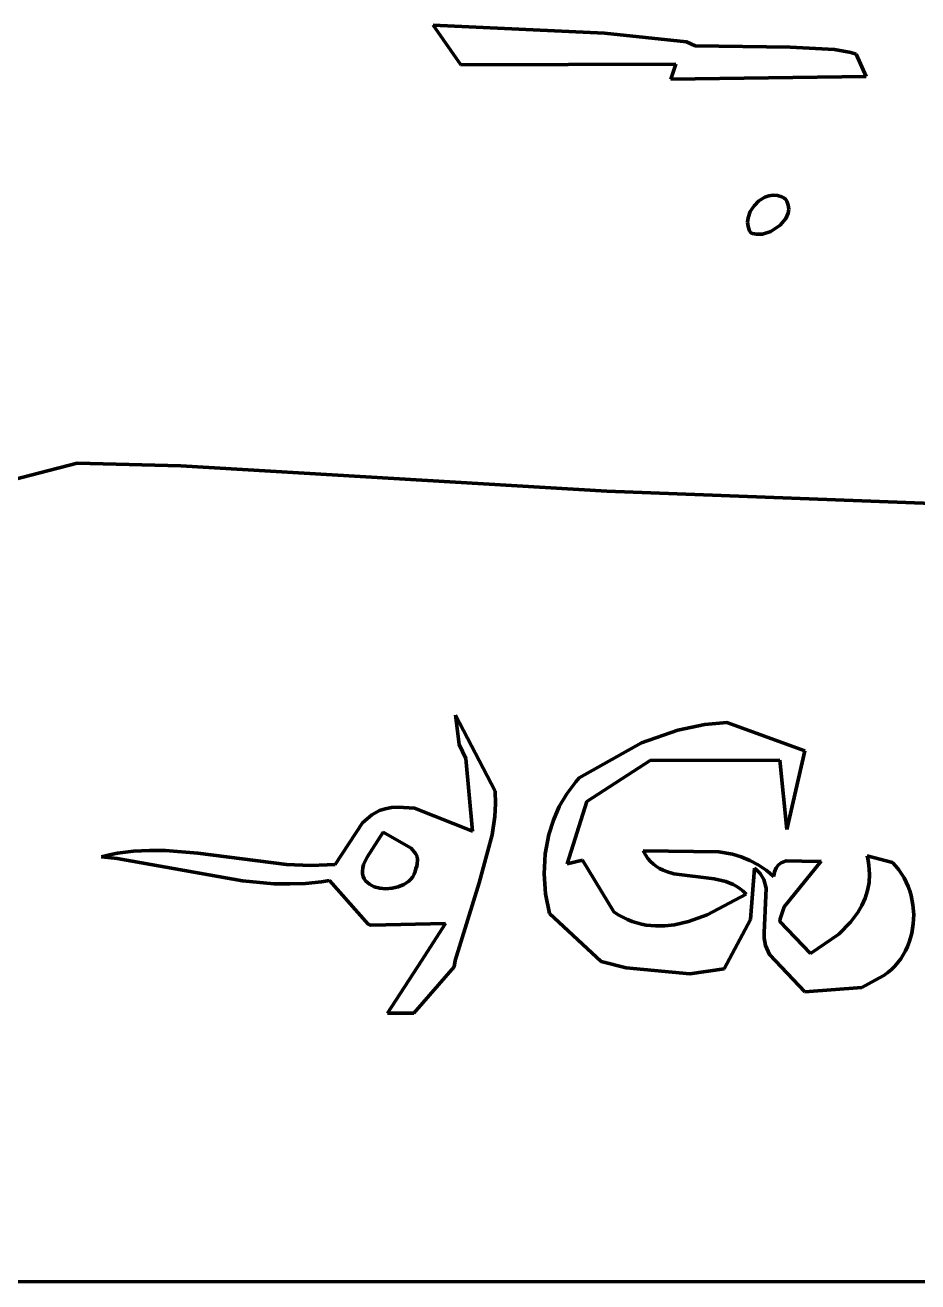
# Model space of a CAD drawing. Header units: millimetres. Extents: x 0 to 11, y 0 to 14.1.
# Drawn here: x 6.973 to 7.934, y 0 to 1.352 of the extents above; entities that cross this region are included whole.
import ezdxf

# ---------------------------------------------------------------- set-up
doc = ezdxf.new("R2010")
doc.units = ezdxf.units.MM
doc.layers.add('color#010101ff', color=7, linetype='CONTINUOUS', lineweight=100)
doc.layers.add('color#fefefeff', color=7, linetype='CONTINUOUS', lineweight=100)

msp = doc.modelspace()

# ---------------------------------------------------------------- linework, layer by layer
at = {"layer": 'color#010101ff'}
for p, q in [((7.5967, 1.3437), (7.4123, 1.3524)), ((7.4123, 1.3524), (7.4423, 1.3095)), ((7.6848, 1.3343), (7.5967, 1.3437)), ((7.6943, 1.3301), (7.6848, 1.3343)), ((7.7964, 1.3288), (7.6943, 1.3301)), ((7.8441, 1.3261), (7.7964, 1.3288)), ((7.8618, 1.3228), (7.8441, 1.3261)), ((7.8676, 1.3213), (7.8618, 1.3228)), ((7.8783, 1.2971), (7.8676, 1.3213)), ((7.4423, 1.3095), (7.6733, 1.3103)), ((7.6733, 1.3103), (7.6682, 1.2942)), ((7.6682, 1.2942), (7.8783, 1.2971)), ((7.7629, 1.1633), (7.7576, 1.158)), ((7.7691, 1.1672), (7.7629, 1.1633)), ((7.7736, 1.1688), (7.7691, 1.1672)), ((7.7782, 1.1695), (7.7736, 1.1688)), ((7.7828, 1.1691), (7.7782, 1.1695)), ((7.7874, 1.1676), (7.7828, 1.1691)), ((7.7895, 1.1664), (7.7874, 1.1676)), ((7.7917, 1.1648), (7.7895, 1.1664)), ((7.7929, 1.1628), (7.7917, 1.1648)), ((7.7536, 1.1518), (7.7512, 1.1449)), ((7.7576, 1.158), (7.7536, 1.1518)), ((7.7918, 1.1442), (7.7944, 1.1502)), ((7.7945, 1.1586), (7.7929, 1.1628)), ((7.7944, 1.1502), (7.795, 1.1544)), ((7.795, 1.1544), (7.7945, 1.1586)), ((7.7512, 1.1449), (7.7507, 1.1402)), ((7.7507, 1.1402), (7.7512, 1.1356)), ((7.7757, 1.1303), (7.7858, 1.137)), ((7.7858, 1.137), (7.7918, 1.1442)), ((7.7512, 1.1356), (7.7528, 1.1311)), ((7.7528, 1.1311), (7.7541, 1.129)), ((7.7541, 1.129), (7.756, 1.1282)), ((7.756, 1.1282), (7.7601, 1.1273)), ((7.7601, 1.1273), (7.7668, 1.1275)), ((7.7668, 1.1275), (7.7757, 1.1303)), ((7.0292, 0.8811), (6.6671, 0.7865)), ((7.1409, 0.878), (7.0292, 0.8811)), ((7.5994, 0.8509), (7.1409, 0.878)), ((8.2498, 0.8264), (7.5994, 0.8509)), ((7.4365, 0.6098), (7.4792, 0.5279)), ((7.4405, 0.5782), (7.4365, 0.6098)), ((7.6758, 0.5937), (7.7047, 0.5998)), ((7.7047, 0.5998), (7.7284, 0.602)), ((7.7284, 0.602), (7.8122, 0.5715)), ((7.6367, 0.5799), (7.6758, 0.5937)), ((7.4475, 0.5631), (7.4405, 0.5782)), ((7.5695, 0.5423), (7.6367, 0.5799)), ((7.8122, 0.5715), (7.7928, 0.4869)), ((7.4547, 0.4849), (7.4475, 0.5631)), ((7.6459, 0.5612), (7.5778, 0.5168)), ((7.7852, 0.5615), (7.6459, 0.5612)), ((7.7928, 0.4869), (7.7852, 0.5615)), ((7.5659, 0.5382), (7.5695, 0.5423)), ((7.4792, 0.5279), (7.4794, 0.5143)), ((7.5561, 0.5253), (7.5659, 0.5382)), ((7.4794, 0.5143), (7.4786, 0.5009)), ((7.5481, 0.5114), (7.5561, 0.5253)), ((7.5778, 0.5168), (7.5566, 0.4497)), ((7.3365, 0.494), (7.3463, 0.5024)), ((7.3463, 0.5024), (7.3547, 0.5071)), ((7.3547, 0.5071), (7.3609, 0.5092)), ((7.3609, 0.5092), (7.3675, 0.5104)), ((7.3675, 0.5104), (7.3747, 0.5107)), ((7.3747, 0.5107), (7.3922, 0.5099)), ((7.3922, 0.5099), (7.4547, 0.4849)), ((7.4786, 0.5009), (7.4758, 0.481)), ((7.5417, 0.4968), (7.5481, 0.5114)), ((7.307, 0.4493), (7.3365, 0.494)), ((7.5368, 0.4815), (7.5417, 0.4968)), ((7.3587, 0.4841), (7.3413, 0.4569)), ((7.3887, 0.4667), (7.3587, 0.4841)), ((7.4758, 0.481), (7.4618, 0.4294)), ((7.5329, 0.4605), (7.5368, 0.4815)), ((7.064, 0.4596), (7.0726, 0.4612)), ((7.0726, 0.4612), (7.0812, 0.4625)), ((7.0812, 0.4625), (7.0899, 0.4634)), ((7.0899, 0.4634), (7.1072, 0.4643)), ((7.1072, 0.4643), (7.1244, 0.4641)), ((7.1244, 0.4641), (7.1591, 0.4613)), ((7.1591, 0.4613), (7.2546, 0.4491)), ((7.3935, 0.4611), (7.3887, 0.4667)), ((7.395, 0.4577), (7.3935, 0.4611)), ((7.5317, 0.439), (7.5329, 0.4605)), ((7.6407, 0.4595), (7.6383, 0.4637)), ((7.6383, 0.4637), (7.7196, 0.4629)), ((7.7196, 0.4629), (7.7343, 0.4601)), ((7.7343, 0.4601), (7.7438, 0.4573)), ((7.0554, 0.4575), (7.064, 0.4596)), ((7.0723, 0.4556), (7.0554, 0.4575)), ((7.2073, 0.4317), (7.0723, 0.4556)), ((7.2546, 0.4491), (7.2808, 0.4481)), ((7.2808, 0.4481), (7.2982, 0.4486)), ((7.2982, 0.4486), (7.307, 0.4493)), ((7.3376, 0.449), (7.3366, 0.4454)), ((7.3391, 0.4528), (7.3376, 0.449)), ((7.3413, 0.4569), (7.3391, 0.4528)), ((7.3939, 0.4449), (7.3947, 0.4474)), ((7.3947, 0.4474), (7.3953, 0.4497)), ((7.3956, 0.454), (7.395, 0.4577)), ((7.3953, 0.4497), (7.3956, 0.454)), ((7.5566, 0.4497), (7.5732, 0.4539)), ((7.5732, 0.4539), (7.6068, 0.3982)), ((7.6433, 0.4557), (7.6407, 0.4595)), ((7.6462, 0.4524), (7.6433, 0.4557)), ((7.6493, 0.4495), (7.6462, 0.4524)), ((7.6526, 0.447), (7.6493, 0.4495)), ((7.656, 0.4449), (7.6526, 0.447)), ((7.7438, 0.4573), (7.753, 0.4536)), ((7.753, 0.4536), (7.7619, 0.4489)), ((7.7619, 0.4489), (7.7705, 0.4431)), ((7.7816, 0.4456), (7.784, 0.4488)), ((7.784, 0.4488), (7.7869, 0.4511)), ((7.7869, 0.4511), (7.7921, 0.4532)), ((7.8299, 0.4527), (7.79, 0.4037)), ((7.7921, 0.4532), (7.826, 0.4523)), ((7.826, 0.4523), (7.8299, 0.4527)), ((7.8803, 0.4533), (7.8792, 0.4583)), ((7.8792, 0.4583), (7.9066, 0.4512)), ((7.8811, 0.4483), (7.8803, 0.4533)), ((7.8816, 0.4435), (7.8811, 0.4483)), ((7.9066, 0.4512), (7.9102, 0.4474)), ((7.9102, 0.4474), (7.9135, 0.4434)), ((7.3366, 0.4454), (7.3363, 0.4421)), ((7.3363, 0.4421), (7.3364, 0.4391)), ((7.3364, 0.4391), (7.3371, 0.4363)), ((7.3371, 0.4363), (7.3382, 0.4338)), ((7.3382, 0.4338), (7.3397, 0.4315)), ((7.3862, 0.4313), (7.3885, 0.4335)), ((7.3885, 0.4335), (7.3904, 0.436)), ((7.3904, 0.436), (7.392, 0.4387)), ((7.392, 0.4387), (7.3931, 0.4417)), ((7.3931, 0.4417), (7.3939, 0.4449)), ((7.5332, 0.4175), (7.5317, 0.439)), ((7.6597, 0.443), (7.656, 0.4449)), ((7.6634, 0.4415), (7.6597, 0.443)), ((7.6714, 0.4392), (7.6634, 0.4415)), ((7.7147, 0.4337), (7.6714, 0.4392)), ((7.7273, 0.4307), (7.7147, 0.4337)), ((7.7582, 0.4453), (7.7539, 0.3899)), ((7.7604, 0.4434), (7.7582, 0.4453)), ((7.7641, 0.4394), (7.7604, 0.4434)), ((7.768, 0.4329), (7.7641, 0.4394)), ((7.7706, 0.4237), (7.768, 0.4329)), ((7.7705, 0.4431), (7.7746, 0.4398)), ((7.7746, 0.4398), (7.7786, 0.4361)), ((7.7786, 0.4361), (7.7791, 0.4389)), ((7.7791, 0.4389), (7.7798, 0.4414)), ((7.7798, 0.4414), (7.7816, 0.4456)), ((7.8814, 0.4297), (7.8818, 0.4388)), ((7.8818, 0.4388), (7.8816, 0.4435)), ((7.9135, 0.4434), (7.9164, 0.4392)), ((7.9164, 0.4392), (7.9191, 0.4348)), ((7.9191, 0.4348), (7.9214, 0.4302)), ((7.2411, 0.4285), (7.2073, 0.4317)), ((7.2582, 0.4282), (7.2411, 0.4285)), ((7.2752, 0.4287), (7.2582, 0.4282)), ((7.2924, 0.4305), (7.2752, 0.4287)), ((7.301, 0.4318), (7.2924, 0.4305)), ((7.3425, 0.3849), (7.301, 0.4318)), ((7.3397, 0.4315), (7.3416, 0.4296)), ((7.3416, 0.4296), (7.3438, 0.4278)), ((7.3438, 0.4278), (7.3463, 0.4264)), ((7.3463, 0.4264), (7.349, 0.4252)), ((7.349, 0.4252), (7.355, 0.4236)), ((7.355, 0.4236), (7.3616, 0.423)), ((7.3616, 0.423), (7.3683, 0.4235)), ((7.3683, 0.4235), (7.3748, 0.4251)), ((7.3748, 0.4251), (7.3809, 0.4277)), ((7.3809, 0.4277), (7.3837, 0.4293)), ((7.3837, 0.4293), (7.3862, 0.4313)), ((7.4618, 0.4294), (7.4362, 0.3457)), ((7.7352, 0.4275), (7.7273, 0.4307)), ((7.739, 0.4255), (7.7352, 0.4275)), ((7.7426, 0.4231), (7.739, 0.4255)), ((7.746, 0.4203), (7.7426, 0.4231)), ((7.7493, 0.4171), (7.746, 0.4203)), ((7.7685, 0.3757), (7.7706, 0.4237)), ((7.8772, 0.4128), (7.8798, 0.4211)), ((7.8798, 0.4211), (7.8814, 0.4297)), ((7.9214, 0.4302), (7.9235, 0.4255)), ((7.9235, 0.4255), (7.9252, 0.4207)), ((7.9252, 0.4207), (7.9267, 0.4158)), ((7.5374, 0.3964), (7.5332, 0.4175)), ((7.7072, 0.3948), (7.7493, 0.4171)), ((7.8737, 0.4049), (7.8772, 0.4128)), ((7.9267, 0.4158), (7.9286, 0.4058)), ((7.9286, 0.4058), (7.9294, 0.3955)), ((7.5931, 0.3448), (7.5374, 0.3964)), ((7.6068, 0.3982), (7.6116, 0.395)), ((7.6116, 0.395), (7.6165, 0.3923)), ((7.6165, 0.3923), (7.6215, 0.3899)), ((7.6872, 0.3877), (7.7072, 0.3948)), ((7.79, 0.4037), (7.7859, 0.3906)), ((7.8614, 0.387), (7.8693, 0.3975)), ((7.8693, 0.3975), (7.8737, 0.4049)), ((7.9294, 0.3955), (7.929, 0.3853)), ((7.3453, 0.384), (7.3425, 0.3849)), ((7.4256, 0.3855), (7.3453, 0.384)), ((7.3998, 0.3456), (7.4256, 0.3855)), ((7.6215, 0.3899), (7.6264, 0.3879)), ((7.6264, 0.3879), (7.6314, 0.3863)), ((7.6314, 0.3863), (7.6365, 0.385)), ((7.6365, 0.385), (7.6415, 0.384)), ((7.6415, 0.384), (7.6516, 0.383)), ((7.6516, 0.383), (7.6618, 0.3831)), ((7.6618, 0.3831), (7.672, 0.3843)), ((7.672, 0.3843), (7.6872, 0.3877)), ((7.7539, 0.3899), (7.7254, 0.3367)), ((7.7859, 0.3906), (7.7855, 0.3878)), ((7.7855, 0.3878), (7.8184, 0.3532)), ((7.8487, 0.3743), (7.8614, 0.387)), ((7.929, 0.3853), (7.9274, 0.3753)), ((7.7685, 0.37), (7.7685, 0.3757)), ((7.77, 0.362), (7.7685, 0.37)), ((7.8184, 0.3532), (7.8487, 0.3743)), ((7.9246, 0.3655), (7.9227, 0.3608)), ((7.9261, 0.3703), (7.9246, 0.3655)), ((7.9274, 0.3753), (7.9261, 0.3703)), ((7.7744, 0.3524), (7.77, 0.362)), ((7.8123, 0.3122), (7.7744, 0.3524)), ((7.9181, 0.3518), (7.9154, 0.3476)), ((7.9206, 0.3562), (7.9181, 0.3518)), ((7.9227, 0.3608), (7.9206, 0.3562)), ((7.3634, 0.289), (7.3998, 0.3456)), ((7.435, 0.3391), (7.3917, 0.2893)), ((7.4362, 0.3457), (7.435, 0.3391)), ((7.6201, 0.3379), (7.5931, 0.3448)), ((7.909, 0.3397), (7.9054, 0.3361)), ((7.9123, 0.3435), (7.909, 0.3397)), ((7.9154, 0.3476), (7.9123, 0.3435)), ((7.6886, 0.3313), (7.6201, 0.3379)), ((7.7254, 0.3367), (7.6886, 0.3313)), ((7.8879, 0.3246), (7.8735, 0.3168)), ((7.8927, 0.327), (7.8879, 0.3246)), ((7.8972, 0.3298), (7.8927, 0.327)), ((7.9014, 0.3328), (7.8972, 0.3298)), ((7.9054, 0.3361), (7.9014, 0.3328)), ((7.8735, 0.3168), (7.8123, 0.3122)), ((7.3917, 0.2893), (7.3634, 0.289))]:
    msp.add_line(p, q, dxfattribs=at)
at = {"layer": 'color#fefefeff'}
for p, q in [((7.4123, 1.3524), (7.5967, 1.3437)), ((7.4423, 1.3095), (7.4123, 1.3524)), ((7.5967, 1.3437), (7.6848, 1.3343)), ((7.6848, 1.3343), (7.6943, 1.3301)), ((7.6943, 1.3301), (7.7964, 1.3288)), ((7.7964, 1.3288), (7.8441, 1.3261)), ((7.8441, 1.3261), (7.8618, 1.3228)), ((7.8618, 1.3228), (7.8676, 1.3213)), ((7.8676, 1.3213), (7.8783, 1.2971)), ((7.6733, 1.3103), (7.4423, 1.3095)), ((7.6682, 1.2942), (7.6733, 1.3103)), ((7.8783, 1.2971), (7.6682, 1.2942)), ((7.7576, 1.158), (7.7629, 1.1633)), ((7.7629, 1.1633), (7.7691, 1.1672)), ((7.7691, 1.1672), (7.7736, 1.1688)), ((7.7736, 1.1688), (7.7782, 1.1695)), ((7.7782, 1.1695), (7.7828, 1.1691)), ((7.7828, 1.1691), (7.7874, 1.1676)), ((7.7874, 1.1676), (7.7895, 1.1664)), ((7.7895, 1.1664), (7.7917, 1.1648)), ((7.7917, 1.1648), (7.7929, 1.1628)), ((7.7512, 1.1449), (7.7536, 1.1518)), ((7.7536, 1.1518), (7.7576, 1.158)), ((7.7944, 1.1502), (7.7918, 1.1442)), ((7.7929, 1.1628), (7.7945, 1.1586)), ((7.795, 1.1544), (7.7944, 1.1502)), ((7.7945, 1.1586), (7.795, 1.1544)), ((7.7507, 1.1402), (7.7512, 1.1449)), ((7.7512, 1.1356), (7.7507, 1.1402)), ((7.7858, 1.137), (7.7757, 1.1303)), ((7.7918, 1.1442), (7.7858, 1.137)), ((7.7528, 1.1311), (7.7512, 1.1356)), ((7.7541, 1.129), (7.7528, 1.1311)), ((7.756, 1.1282), (7.7541, 1.129)), ((7.7601, 1.1273), (7.756, 1.1282)), ((7.7668, 1.1275), (7.7601, 1.1273)), ((7.7757, 1.1303), (7.7668, 1.1275)), ((6.6671, 0.7865), (7.0292, 0.8811)), ((7.0292, 0.8811), (7.1409, 0.878)), ((7.1409, 0.878), (7.5994, 0.8509)), ((7.5994, 0.8509), (8.2498, 0.8264)), ((7.4365, 0.6098), (7.4405, 0.5782)), ((7.4792, 0.5279), (7.4365, 0.6098)), ((7.7047, 0.5998), (7.6758, 0.5937)), ((7.7284, 0.602), (7.7047, 0.5998)), ((7.8122, 0.5715), (7.7284, 0.602)), ((7.6758, 0.5937), (7.6367, 0.5799)), ((7.4405, 0.5782), (7.4475, 0.5631)), ((7.6367, 0.5799), (7.5695, 0.5423)), ((7.7928, 0.4869), (7.8122, 0.5715)), ((7.4475, 0.5631), (7.4547, 0.4849)), ((7.5778, 0.5168), (7.6459, 0.5612)), ((7.6459, 0.5612), (7.7852, 0.5615)), ((7.7852, 0.5615), (7.7928, 0.4869)), ((7.5695, 0.5423), (7.5659, 0.5382)), ((7.4794, 0.5143), (7.4792, 0.5279)), ((7.5659, 0.5382), (7.5561, 0.5253)), ((7.4786, 0.5009), (7.4794, 0.5143)), ((7.5561, 0.5253), (7.5481, 0.5114)), ((7.5566, 0.4497), (7.5778, 0.5168)), ((7.3463, 0.5024), (7.3365, 0.494)), ((7.3547, 0.5071), (7.3463, 0.5024)), ((7.3609, 0.5092), (7.3547, 0.5071)), ((7.3675, 0.5104), (7.3609, 0.5092)), ((7.3747, 0.5107), (7.3675, 0.5104)), ((7.3922, 0.5099), (7.3747, 0.5107)), ((7.4547, 0.4849), (7.3922, 0.5099)), ((7.4758, 0.481), (7.4786, 0.5009)), ((7.5481, 0.5114), (7.5417, 0.4968)), ((7.3365, 0.494), (7.307, 0.4493)), ((7.5417, 0.4968), (7.5368, 0.4815)), ((7.3413, 0.4569), (7.3587, 0.4841)), ((7.3587, 0.4841), (7.3887, 0.4667)), ((7.4618, 0.4294), (7.4758, 0.481)), ((7.5368, 0.4815), (7.5329, 0.4605)), ((7.0726, 0.4612), (7.064, 0.4596)), ((7.0812, 0.4625), (7.0726, 0.4612)), ((7.0899, 0.4634), (7.0812, 0.4625)), ((7.1072, 0.4643), (7.0899, 0.4634)), ((7.1244, 0.4641), (7.1072, 0.4643)), ((7.1591, 0.4613), (7.1244, 0.4641)), ((7.2546, 0.4491), (7.1591, 0.4613)), ((7.3887, 0.4667), (7.3935, 0.4611)), ((7.3935, 0.4611), (7.395, 0.4577)), ((7.5329, 0.4605), (7.5317, 0.439)), ((7.7196, 0.4629), (7.6383, 0.4637)), ((7.6383, 0.4637), (7.6407, 0.4595)), ((7.7343, 0.4601), (7.7196, 0.4629)), ((7.7438, 0.4573), (7.7343, 0.4601)), ((7.064, 0.4596), (7.0554, 0.4575)), ((7.0554, 0.4575), (7.0723, 0.4556)), ((7.0723, 0.4556), (7.2073, 0.4317)), ((7.2808, 0.4481), (7.2546, 0.4491)), ((7.2982, 0.4486), (7.2808, 0.4481)), ((7.307, 0.4493), (7.2982, 0.4486)), ((7.3366, 0.4454), (7.3376, 0.449)), ((7.3376, 0.449), (7.3391, 0.4528)), ((7.3391, 0.4528), (7.3413, 0.4569)), ((7.3947, 0.4474), (7.3939, 0.4449)), ((7.3953, 0.4497), (7.3947, 0.4474)), ((7.395, 0.4577), (7.3956, 0.454)), ((7.3956, 0.454), (7.3953, 0.4497)), ((7.5732, 0.4539), (7.5566, 0.4497)), ((7.6068, 0.3982), (7.5732, 0.4539)), ((7.6407, 0.4595), (7.6433, 0.4557)), ((7.6433, 0.4557), (7.6462, 0.4524)), ((7.6462, 0.4524), (7.6493, 0.4495)), ((7.6493, 0.4495), (7.6526, 0.447)), ((7.6526, 0.447), (7.656, 0.4449)), ((7.753, 0.4536), (7.7438, 0.4573)), ((7.7619, 0.4489), (7.753, 0.4536)), ((7.7705, 0.4431), (7.7619, 0.4489)), ((7.784, 0.4488), (7.7816, 0.4456)), ((7.7869, 0.4511), (7.784, 0.4488)), ((7.7921, 0.4532), (7.7869, 0.4511)), ((7.79, 0.4037), (7.8299, 0.4527)), ((7.826, 0.4523), (7.7921, 0.4532)), ((7.8299, 0.4527), (7.826, 0.4523)), ((7.9066, 0.4512), (7.8792, 0.4583)), ((7.8792, 0.4583), (7.8803, 0.4533)), ((7.8803, 0.4533), (7.8811, 0.4483)), ((7.8811, 0.4483), (7.8816, 0.4435)), ((7.9102, 0.4474), (7.9066, 0.4512)), ((7.9135, 0.4434), (7.9102, 0.4474)), ((7.3363, 0.4421), (7.3366, 0.4454)), ((7.3364, 0.4391), (7.3363, 0.4421)), ((7.3371, 0.4363), (7.3364, 0.4391)), ((7.3382, 0.4338), (7.3371, 0.4363)), ((7.3397, 0.4315), (7.3382, 0.4338)), ((7.3885, 0.4335), (7.3862, 0.4313)), ((7.3904, 0.436), (7.3885, 0.4335)), ((7.392, 0.4387), (7.3904, 0.436)), ((7.3931, 0.4417), (7.392, 0.4387)), ((7.3939, 0.4449), (7.3931, 0.4417)), ((7.5317, 0.439), (7.5332, 0.4175)), ((7.656, 0.4449), (7.6597, 0.443)), ((7.6597, 0.443), (7.6634, 0.4415)), ((7.6634, 0.4415), (7.6714, 0.4392)), ((7.6714, 0.4392), (7.7147, 0.4337)), ((7.7147, 0.4337), (7.7273, 0.4307)), ((7.7539, 0.3899), (7.7582, 0.4453)), ((7.7582, 0.4453), (7.7604, 0.4434)), ((7.7604, 0.4434), (7.7641, 0.4394)), ((7.7641, 0.4394), (7.768, 0.4329)), ((7.768, 0.4329), (7.7706, 0.4237)), ((7.7746, 0.4398), (7.7705, 0.4431)), ((7.7786, 0.4361), (7.7746, 0.4398)), ((7.7791, 0.4389), (7.7786, 0.4361)), ((7.7798, 0.4414), (7.7791, 0.4389)), ((7.7816, 0.4456), (7.7798, 0.4414)), ((7.8818, 0.4388), (7.8814, 0.4297)), ((7.8816, 0.4435), (7.8818, 0.4388)), ((7.9164, 0.4392), (7.9135, 0.4434)), ((7.9191, 0.4348), (7.9164, 0.4392)), ((7.9214, 0.4302), (7.9191, 0.4348)), ((7.2073, 0.4317), (7.2411, 0.4285)), ((7.2411, 0.4285), (7.2582, 0.4282)), ((7.2582, 0.4282), (7.2752, 0.4287)), ((7.2752, 0.4287), (7.2924, 0.4305)), ((7.2924, 0.4305), (7.301, 0.4318)), ((7.301, 0.4318), (7.3425, 0.3849)), ((7.3416, 0.4296), (7.3397, 0.4315)), ((7.3438, 0.4278), (7.3416, 0.4296)), ((7.3463, 0.4264), (7.3438, 0.4278)), ((7.349, 0.4252), (7.3463, 0.4264)), ((7.355, 0.4236), (7.349, 0.4252)), ((7.3616, 0.423), (7.355, 0.4236)), ((7.3683, 0.4235), (7.3616, 0.423)), ((7.3748, 0.4251), (7.3683, 0.4235)), ((7.3809, 0.4277), (7.3748, 0.4251)), ((7.3837, 0.4293), (7.3809, 0.4277)), ((7.3862, 0.4313), (7.3837, 0.4293)), ((7.4362, 0.3457), (7.4618, 0.4294)), ((7.7273, 0.4307), (7.7352, 0.4275)), ((7.7352, 0.4275), (7.739, 0.4255)), ((7.739, 0.4255), (7.7426, 0.4231)), ((7.7426, 0.4231), (7.746, 0.4203)), ((7.746, 0.4203), (7.7493, 0.4171)), ((7.7706, 0.4237), (7.7685, 0.3757)), ((7.8798, 0.4211), (7.8772, 0.4128)), ((7.8814, 0.4297), (7.8798, 0.4211)), ((7.9235, 0.4255), (7.9214, 0.4302)), ((7.9252, 0.4207), (7.9235, 0.4255)), ((7.9267, 0.4158), (7.9252, 0.4207)), ((7.5332, 0.4175), (7.5374, 0.3964)), ((7.7493, 0.4171), (7.7072, 0.3948)), ((7.8772, 0.4128), (7.8737, 0.4049)), ((7.9286, 0.4058), (7.9267, 0.4158)), ((7.9294, 0.3955), (7.9286, 0.4058)), ((7.5374, 0.3964), (7.5931, 0.3448)), ((7.6116, 0.395), (7.6068, 0.3982)), ((7.6165, 0.3923), (7.6116, 0.395)), ((7.6215, 0.3899), (7.6165, 0.3923)), ((7.7072, 0.3948), (7.6872, 0.3877)), ((7.7859, 0.3906), (7.79, 0.4037)), ((7.8693, 0.3975), (7.8614, 0.387)), ((7.8737, 0.4049), (7.8693, 0.3975)), ((7.929, 0.3853), (7.9294, 0.3955)), ((7.3425, 0.3849), (7.3453, 0.384)), ((7.3453, 0.384), (7.4256, 0.3855)), ((7.4256, 0.3855), (7.3998, 0.3456)), ((7.6264, 0.3879), (7.6215, 0.3899)), ((7.6314, 0.3863), (7.6264, 0.3879)), ((7.6365, 0.385), (7.6314, 0.3863)), ((7.6415, 0.384), (7.6365, 0.385)), ((7.6516, 0.383), (7.6415, 0.384)), ((7.6618, 0.3831), (7.6516, 0.383)), ((7.672, 0.3843), (7.6618, 0.3831)), ((7.6872, 0.3877), (7.672, 0.3843)), ((7.7254, 0.3367), (7.7539, 0.3899)), ((7.7855, 0.3878), (7.7859, 0.3906)), ((7.8184, 0.3532), (7.7855, 0.3878)), ((7.8614, 0.387), (7.8487, 0.3743)), ((7.9274, 0.3753), (7.929, 0.3853)), ((7.7685, 0.3757), (7.7685, 0.37)), ((7.7685, 0.37), (7.77, 0.362)), ((7.8487, 0.3743), (7.8184, 0.3532)), ((7.9227, 0.3608), (7.9246, 0.3655)), ((7.9246, 0.3655), (7.9261, 0.3703)), ((7.9261, 0.3703), (7.9274, 0.3753)), ((7.77, 0.362), (7.7744, 0.3524)), ((7.7744, 0.3524), (7.8123, 0.3122)), ((7.9154, 0.3476), (7.9181, 0.3518)), ((7.9181, 0.3518), (7.9206, 0.3562)), ((7.9206, 0.3562), (7.9227, 0.3608)), ((7.3998, 0.3456), (7.3634, 0.289)), ((7.3917, 0.2893), (7.435, 0.3391)), ((7.435, 0.3391), (7.4362, 0.3457)), ((7.5931, 0.3448), (7.6201, 0.3379)), ((7.9054, 0.3361), (7.909, 0.3397)), ((7.909, 0.3397), (7.9123, 0.3435)), ((7.9123, 0.3435), (7.9154, 0.3476)), ((7.6201, 0.3379), (7.6886, 0.3313)), ((7.6886, 0.3313), (7.7254, 0.3367)), ((7.8735, 0.3168), (7.8879, 0.3246)), ((7.8879, 0.3246), (7.8927, 0.327)), ((7.8927, 0.327), (7.8972, 0.3298)), ((7.8972, 0.3298), (7.9014, 0.3328)), ((7.9014, 0.3328), (7.9054, 0.3361)), ((7.8123, 0.3122), (7.8735, 0.3168)), ((7.3634, 0.289), (7.3917, 0.2893)), ((10.9583, 0), (0, 0))]:
    msp.add_line(p, q, dxfattribs=at)

doc.saveas('drawing.dxf')
